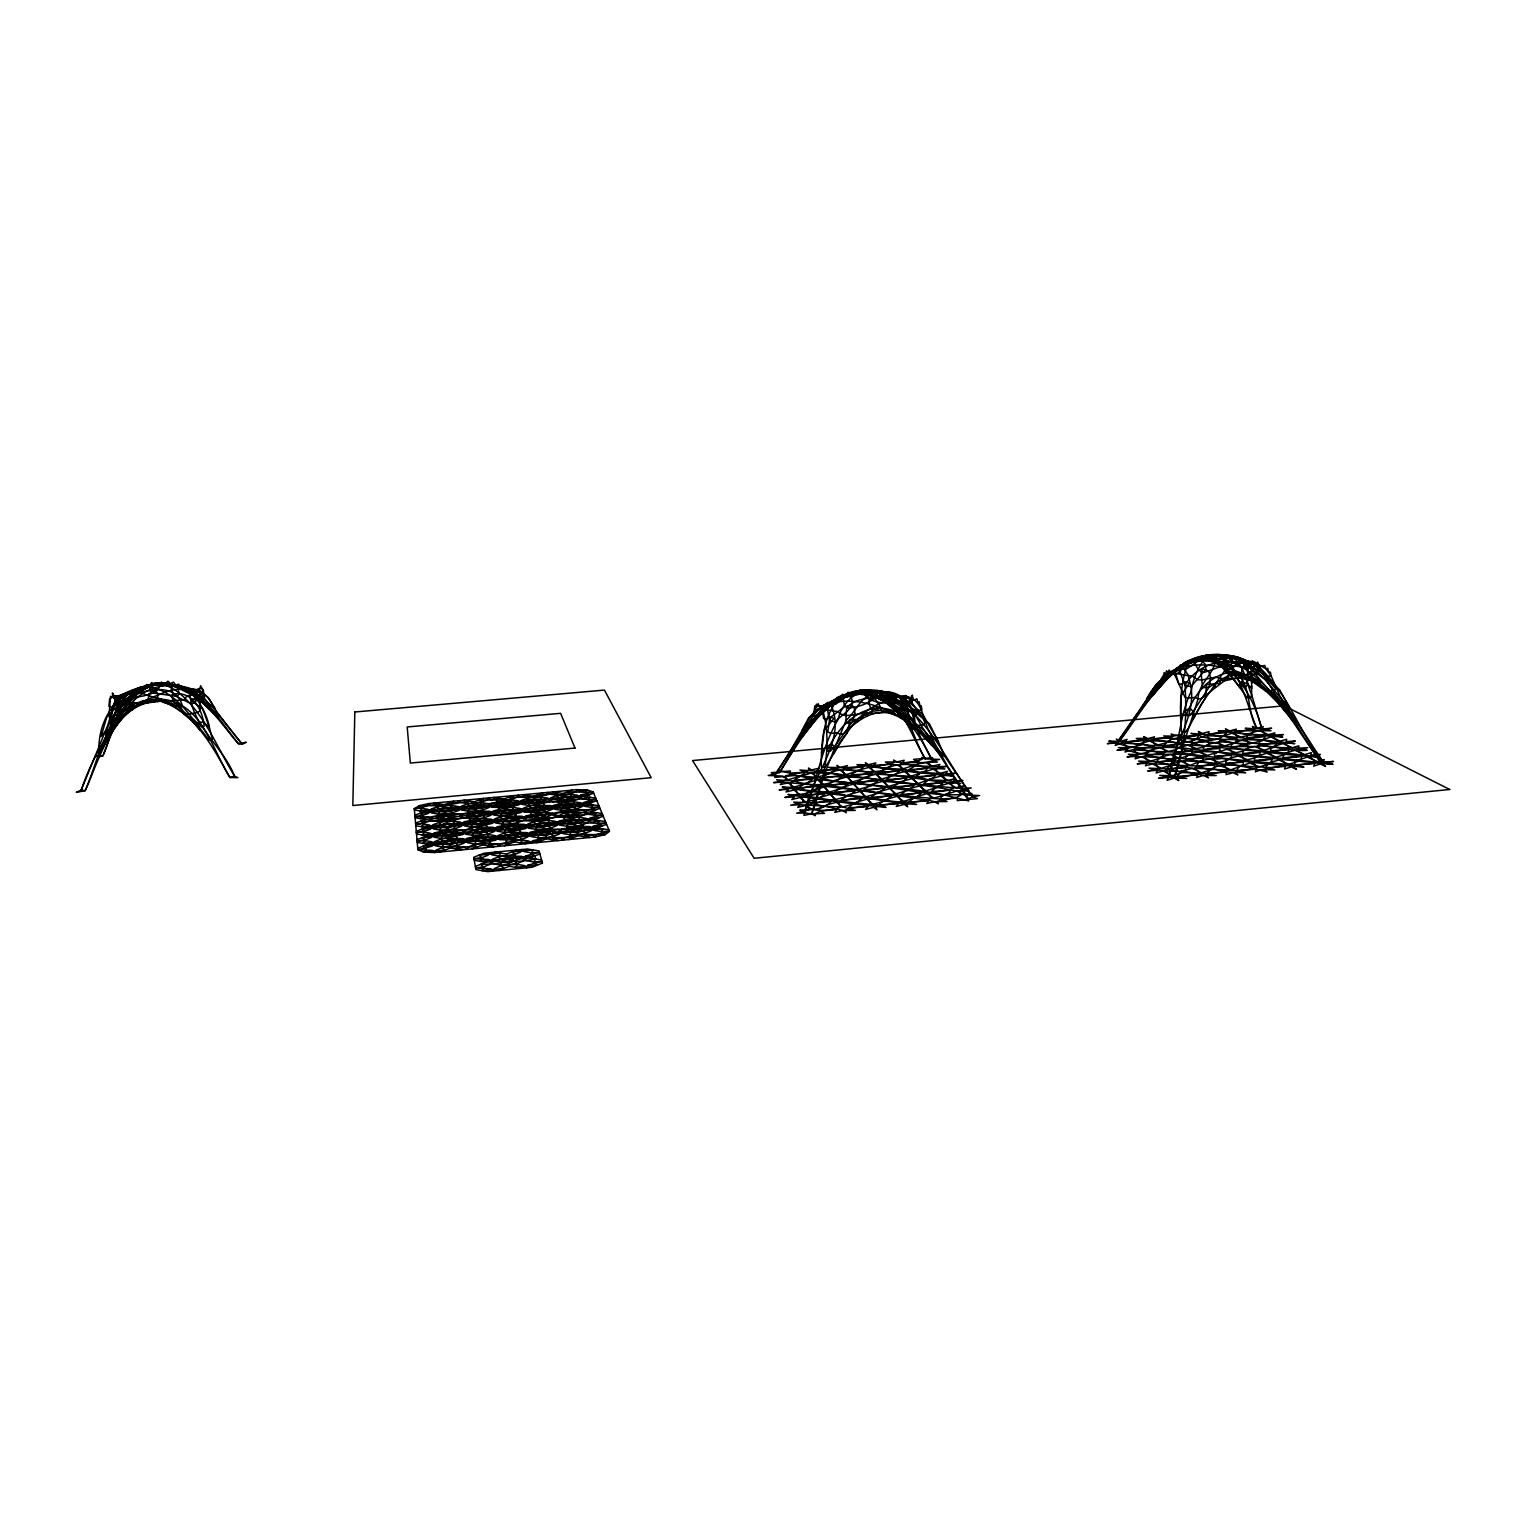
<?xml version="1.0" encoding="UTF-8"?>
<svg xmlns="http://www.w3.org/2000/svg" width="1526" height="1526" viewBox="0 0 1526 1526"><rect width="100%" height="100%" fill="white"/><g stroke="black" fill="none" stroke-linecap="round" stroke-linejoin="round"><path stroke-width="1.5" d="M535.664 858.985L534.825 855.952L530.953 853.759L533.165 849.963L511.515 852.061L515.273 854.236L512.889 859.634L517.772 864.422L515.159 867.321L537.362 865.147L533.432 862.896L535.664 858.985L523.017 861.122L508.158 861.541L493.718 863.983L480.595 864.345L484.505 867.684L481.758 870.602L504.038 868.408L500.013 865.07L502.76 860.626L498.239 856.944L500.662 853.11L478.897 855.228L482.75 858.451L480.022 861.274L534.825 855.952M1251.625 685.651L1251.644 694.654L1261.849 729.008L1270.967 730.763L1218.149 730.84C1239.57 733.605 1261.144 735.589 1282.737 737.115C1267.229 732.404 1250.538 737.096 1235.202 731.45L1236.232 729.142L1229.803 730.935L1225.378 728.951L1228.163 731.088L1208.954 734.388L1192.416 740.625C1173.628 746.748 1155.106 737.115 1136.241 738.508C1150.833 743.334 1166.989 738.45 1181.334 744.535C1227.82 746.939 1273.447 754.225 1319.933 757.22C1292.942 753.558 1266.027 750.964 1238.807 748.961C1226.332 743.811 1212.655 747.816 1199.627 744.974C1184.195 741.388 1169.488 735.093 1153.122 739.156L1154.514 736.81L1147.838 738.622L1143.718 736.6L1146.179 738.775L1143.718 740.034L1125.463 742.132L1115.163 745.413L1117.261 742.895C1136.527 751.994 1158.501 745.298 1179.35 748.16C1195.716 754.149 1213.38 749.342 1229.975 754.626C1264.253 756.915 1298.512 761.779 1333.018 764.297C1276.633 756.991 1220.132 753.253 1164.071 745.489C1145.263 746.805 1127.39 741.14 1108.753 741.083L1117.261 742.895L1107.342 743.677L1119.149 741.464C1145.892 707.32 1172.006 651.373 1223.261 654.788C1280.486 658.469 1292.408 726.452 1323.538 762.58L1333.419 761.455L1323.004 762.294L1324.263 759.567L1317.663 761.741L1307.458 757.106L1295.135 760.978L1294.62 764.946C1254.448 761.703 1214.543 757.869 1174.944 752.051L1150.738 751.326L1135.497 748.274L1137.023 744.593L1149.612 740.968L1158.062 744.86L1164.758 743.238L1169.297 741.56L1171.567 737.897L1163.632 735.952L1173.341 736.142L1181.849 734.235L1180.838 736.505L1171.033 734.044L1173.341 736.142L1170.843 737.459L1153.751 739.538L1151.291 740.816L1155.716 745.089L1152.95 746.538L1136.126 748.675L1125.005 752.032L1126.55 749.571C1144.099 757.22 1163.48 753.539 1182.421 754.321C1195.945 754.569 1208.287 760.902 1222.002 758.479C1249.241 762.39 1276.518 764.984 1303.986 767.101L1294.62 764.946L1314.992 763.42L1313.676 766.166L1320.314 763.973L1325.541 766.433C1290.901 728.322 1267.19 658.335 1206.227 657.63C1160.58 661.903 1142.077 711.574 1116.86 742.628L1135.363 716.114L1168.821 674.74L1169.603 672.146L1155.869 684.735L1141.562 707.969C1159.817 688.741 1176.489 660.09 1206.532 659.556C1237.739 666.69 1254.486 700.377 1261.849 729.008L1271.635 728.245L1260.323 730.401L1266.79 734.826L1264.558 736.085L1248.077 738.202L1224.577 745.947C1214.505 740.701 1203.137 741.846 1192.168 742.78L1192.416 740.625L1196.479 739.004L1198.978 735.322C1214.543 742.361 1231.921 737.058 1247.81 741.693C1262.879 746.691 1279.189 741.75 1294.811 743.639C1260.304 739.442 1225.626 736.085 1190.948 733.396L1198.978 735.322L1180.838 736.505C1194.705 739.004 1216.642 745.451 1226.542 732.709L1208.191 733.949L1209.088 731.679L1202.583 733.396L1198.253 731.488L1200.676 733.567C1190.776 739.805 1170.671 733.892 1164.071 745.489L1181.334 744.535L1181.029 746.729L1175.268 749.819L1168.515 751.383L1159.836 747.721L1149.498 750.525L1145.969 754.912C1160.466 758.517 1178.473 762.065 1191.844 753.424L1198.578 751.975L1207.676 755.351L1226.713 749.304L1236.003 752.661L1242.679 751.212L1248.173 748.083C1267.896 741.77 1287.391 752.07 1307.21 750.353C1291.587 745.241 1274.439 750.239 1259.026 744.097L1259.999 740.53L1270.796 737.02L1280.276 741.045L1286.723 739.271L1286.132 741.617L1295.364 741.007L1284.663 743.448L1290.424 747.854L1288.078 749.247L1272.055 751.421L1269.365 753.005L1273.924 757.297L1271.349 758.823L1255.631 761.054L1252.846 762.695L1257.748 767.216L1270.109 763.897L1272.379 759.414L1254.467 760.387L1254.467 758.06L1256.718 756.171L1266.637 753.272L1276.327 757.068L1286.418 754.149L1288.345 752.146L1288.936 749.724L1270.91 750.773L1270.834 748.522L1272.97 746.672L1282.698 743.62L1292.388 747.664L1298.893 745.852L1298.359 748.255L1307.725 747.645L1296.909 750.124L1303.128 754.721L1300.896 756.076L1283.824 758.308L1281.249 759.853L1287.009 764.507C1276.804 767.902 1265.626 767.845 1255.364 771.794L1256.127 769.199C1241.382 766.395 1217.538 759.166 1207.257 773.358L1183.489 772.595L1166.875 768.913L1149.002 768.15L1163.213 770.935L1185.378 771.527L1203.671 775.399L1216.26 775.57L1207.257 773.358L1226.942 772.022L1245.617 772.747C1229.784 767.177 1212.197 772.576 1196.537 765.976L1171.949 765.098L1156.422 761.779L1138.549 761.112L1152.473 763.916L1173.017 764.507L1192.264 768.379L1213.189 768.856L1226.103 771.507L1226.065 774.617L1233.008 772.671L1237.853 774.903L1235.068 772.48L1237.605 770.992L1255.269 768.703L1257.748 767.216C1233.618 764.774 1209.412 763.687 1185.759 758.88L1179.236 758.193L1170.347 754.531L1160.084 757.392L1156.422 761.779C1181.334 760.444 1207.619 759.395 1230.719 769.829L1250.08 762.943C1260.915 769.543 1273.504 767.292 1285.483 766.338L1284.587 768.97L1291.339 766.949L1296.413 769.257L1293.113 766.777L1295.402 765.384L1314.439 763.114L1316.461 761.855L1309.194 756.934L1320.391 754.454L1310.643 755.141L1311.406 752.623L1304.864 754.569L1294.906 750.315L1288.345 752.146L1283.957 753.901L1282.775 757.716L1301.659 756.495L1301.201 760.406L1288.783 764.335L1278.826 760.082L1272.112 761.817L1267.61 763.629L1265.893 767.673L1274.859 769.924L1264.291 769.657L1267.19 772.08L1256.127 769.199L1236.766 770.477L1239.131 766.357L1243.289 764.583L1243.328 762.237L1225.721 763.134L1225.855 760.806L1231.52 757.583L1238.254 756.095L1247.734 759.681L1254.467 758.06L1259.98 754.855L1259.961 752.585L1242.984 753.386L1242.679 751.212L1248.173 748.083L1248.192 745.852C1234.057 742.037 1216.375 738.851 1203.27 747.168L1196.613 748.598L1187.705 745.184L1176.966 748.389L1174.944 752.051L1191.73 751.269L1191.844 753.424L1186.045 756.591L1185.759 758.88L1202.774 758.079L1202.946 760.31L1190.223 765.308L1181.143 761.417L1170.633 764.24L1166.875 768.913L1185.931 767.692L1185.378 771.527L1172.197 775.742L1159.76 775.38L1174.257 778.05L1186.808 778.413L1172.197 775.742L1163.213 770.935L1156.155 772.957L1157.605 770.306L1147.705 771.011L1159.512 768.475L1154.495 763.706L1157.166 762.275L1173.551 760.043L1176.489 758.46L1173.055 754.283L1175.974 752.7L1190.528 750.525L1193.542 748.885L1190.394 744.936L1193.218 743.41L1210.786 739.786L1206.513 735.704L1224.386 736.371L1237.071 739.233L1235.125 742.895L1231.196 744.535L1231.463 746.653L1254.773 746.519L1264.234 750.105L1274.057 747.263L1276.823 743.048L1263.337 740.224L1245.54 739.614L1249.775 743.696L1262.383 740.759L1265.264 736.486L1247.123 737.649L1247.257 734.216L1259.198 730.496L1268.449 734.674L1274.859 732.861L1273.962 735.208L1283.347 734.54L1272.474 736.867L1278.311 741.216L1275.984 742.571L1260.152 744.726L1257.462 746.271L1261.525 750.353L1258.816 751.917L1244.281 754.13L1241.363 755.809L1244.987 759.948L1242.183 761.569L1226.847 763.82L1224.005 765.461L1228.659 770.02L1226.103 771.507L1207.963 773.796L1205.464 775.227L1208.401 777.745L1203.671 775.399L1196.632 777.459L1197.929 774.769L1177.347 776.314L1181.124 771.069L1192.264 768.379L1201.515 772.728L1212.121 769.466L1214.353 767.368L1214.505 765.003L1196.537 765.976L1198.807 762.046L1202.946 760.31L1209.736 758.823L1219.045 762.428L1225.855 760.806L1231.52 757.583L1231.234 755.37L1214.62 756.095L1214.41 753.901L1220.056 750.754L1219.827 748.598L1203.442 749.304L1203.27 747.168L1208.897 744.097L1208.02 741.293L1196.479 739.004L1179.083 738.279L1183.146 742.399L1162.202 747.492L1165.807 751.65L1162.888 753.195L1146.694 755.389L1135.115 758.823L1136.355 756.362L1142.039 756.972L1150.642 761.169L1161.839 757.583L1163.899 753.844L1151.806 750.773L1133.589 749.972L1138.301 754.493L1150.738 751.326L1153.809 747.091L1142.879 744.039L1123.193 743.276L1128.477 747.874L1130.175 747.702L1141.009 745.012L1144.328 740.415L1125.043 741.846L1127.085 739.366L1120.294 741.369L1116.326 739.156L1119.149 741.464C1139.426 712.165 1157.681 680.215 1188.83 661.025C1204.815 653.204 1222.955 653.166 1239.799 657.801L1205.96 655.112L1232.398 658.85L1238.864 657.611L1245.788 660.663L1254.925 662.284L1267.972 676.323L1271.12 675.942L1280.123 696.505L1323.538 762.58L1321.535 763.839C1305.073 741.865 1293.934 716.075 1276.098 695.303C1263.757 687.482 1257.386 674.225 1246.856 664.916C1225.073 655.665 1196.708 664.764 1185.073 685.174C1186.827 716.629 1185.416 747.931 1174.257 778.05L1167.104 780.32C1179.159 752.146 1177.862 719.299 1191.157 691.412C1193.351 677.925 1198.158 666.29 1206.99 656.237L1218.702 654.864C1241.153 672.222 1246.074 703.333 1256.947 728.551L1261.849 729.008L1263.28 726.605L1255.803 728.646L1245.254 728.303L1254.277 730.038L1251.339 734.616L1241 737.039L1231.94 733.224L1221.086 736.676L1219.865 740.167L1220.934 740.797L1234.42 743.276L1249.775 743.696L1232.703 747.378L1229.784 749.018L1232.913 752.967L1229.975 754.626L1215.86 756.839L1212.865 758.517L1216.279 762.695L1213.399 764.316L1197.49 766.586L1194.705 768.15L1199.741 772.9L1197.242 774.331L1175.497 777.936L1178.835 780.606L1174.257 778.05C1179.979 751.059 1190.28 725.346 1197.967 699.022C1198.387 684.621 1211.53 676.075 1215.02 663.009C1225.645 650.229 1240.619 658.679 1253.17 663.428L1275.717 688.722L1274.611 690.229L1272.455 689.657L1266.16 679.89L1264.425 676.209L1265.016 674.282L1271.463 682.599L1279.646 689.809L1289.527 707.816C1272.531 690.267 1258.301 666.233 1234.877 656.39L1262.67 677.716L1266.16 679.89L1268.144 679.127L1268.144 677.658C1250.881 665.069 1229.975 650.953 1207.18 655.226C1180.838 657.859 1163.899 680.596 1147.075 698.202C1157.299 678.078 1178.263 666.519 1198.807 659.594L1201.515 660.376L1205.101 664.172L1205.979 669.151L1191.005 686.7C1196.06 719.127 1171.11 745.489 1169.107 777.478L1158.501 778.317L1170.976 775.857L1164.987 770.764L1167.543 769.352L1184.996 767.082L1187.781 765.537L1183.909 761.169L1186.827 759.547L1201.553 757.335L1204.567 755.656L1201.649 751.689L1204.643 750.048L1221.525 746.252L1218.187 742.304L1220.934 740.797L1238.673 737.268L1233.599 733.071L1235.869 731.831L1255.803 728.646L1252.407 726.433L1256.947 728.551C1246.361 711.44 1251.988 688.493 1237.834 673.996C1229.46 664.287 1217.557 659.06 1204.949 657.592L1185.111 664.249L1166.761 675.236L1169.603 672.146C1198.845 657.42 1234.152 667.491 1261.411 682.332L1258.282 682.732L1237.548 674.969L1227.667 675.865L1209.012 687.215L1193.16 711.631L1189.422 715.751L1186.217 715.446C1193.656 694.521 1211.377 671.688 1235.755 672.05C1259.389 682.084 1279.971 700.835 1295.936 721.283L1294.429 722.046L1290.5 718.059L1279.055 703.944L1267.305 692.327L1251.32 680.691L1240.409 678.173L1223.451 678.727L1215.345 677.22L1201.687 680.024L1197.509 679.68L1191.92 675.827C1180.418 676.075 1163.594 666.118 1159.703 683.076L1160.943 683.076C1183.775 663.009 1220.552 643.571 1249.145 666.175L1251.74 670.734L1251.606 688.646L1247.6 683.782L1247.505 670.906L1249.145 666.175L1253.38 663.142L1252.732 661.235L1245.121 662.608C1228.373 664.115 1211.587 658.335 1194.362 661.387C1176.584 666.557 1163.689 681.779 1152.416 695.608C1165.73 681.168 1178.644 661.979 1200.161 660.93C1223.165 657.744 1235.354 682.256 1247.066 697.63L1250.729 697.859L1251.644 694.654C1245.731 681.683 1243.785 660.052 1228.468 655.76L1227.553 656.962L1229.059 658.603L1242.069 668.14L1247.925 667.873L1246.284 665.26L1243.652 666.156L1242.069 668.14L1241.382 674.282L1243.27 686.28L1246.361 686.528L1247.6 683.782L1241.725 681.893L1239.703 683.152L1239.856 687.673L1228.106 672.737L1226.866 664.859L1222.898 662.341L1224.939 657.801L1230.853 657.229L1232.398 658.85L1230.795 667.263L1224.539 666.061L1223.776 663.524L1220.476 663.944L1220.018 665.756L1231.749 673.805L1248.001 675.102L1255.459 665.622L1258.645 664.592L1265.912 668.789L1271.12 675.942L1270.433 672.184L1268.583 671.898L1267.686 668.274L1265.912 668.789L1264.768 665.431L1259.866 666.671L1252.732 661.235L1251.454 662.036L1253.17 663.428L1254.925 662.284L1255.249 663.543L1253.38 663.142L1259.579 665.527L1260.476 668.064L1257.329 669.933L1258.053 674.225L1246.589 674.397L1242.717 676.991L1224.329 680.844L1201.515 698.507L1197.967 699.022L1195.22 697.363L1188.086 698.145L1184.805 697.02L1174.028 673.214L1173.513 671.383L1176.603 668.769C1189.956 659.518 1214.238 647.615 1227.953 661.025L1226.122 664.63L1204.415 672.356L1198.73 670.334L1193.885 661.903L1183.794 663.2L1188.83 660.415L1180.952 665.47L1173.837 672.375L1179.617 667.453L1181.544 667.434L1180.399 669.285L1179.026 668.56L1180.361 665.069L1183.89 665.202L1185.626 661.864L1189.021 662.761L1191.253 659.747L1196.212 661.731L1199.76 658.049L1208.153 658.374L1211.377 654.578L1203.175 656.314L1198.635 659.232L1199.76 658.049L1201.82 659.423L1204.949 657.592L1206.532 659.556L1205.368 660.911L1207.753 658.278L1209.832 660.911L1212.941 659.442L1214.562 662.475L1217.805 661.731L1220.018 665.756C1212.788 655.703 1195.716 653.891 1187.781 663.982C1179.827 685.04 1179.579 708.999 1181.467 731.889L1185.282 732.366L1188.754 727.597L1201.019 704.535L1224.367 671.135L1235.717 665.965L1237.491 662.112L1239.57 661.082L1246.132 660.72L1250.71 665.508L1251.072 668.178L1253.971 667.701L1254.391 664.535L1255.459 665.622L1255.993 662.742L1257.023 664.554L1257.71 662.093L1258.645 664.592L1245.121 662.608L1244.205 663.982L1243.652 666.156L1251.644 674.606L1251.625 683.457M826.749 708.827C838.728 697.458 856.887 686.318 874.074 691.278C886.358 696.428 896.239 705.47 905.49 714.855C912.357 729.199 916.992 744.955 925.385 758.918L939.577 759.414L918.404 763.916L901.961 769.18L884.908 768.322L868.428 764.717L856.963 764.679C888.59 769.257 920.807 773.205 952.739 776.143C936.983 771.107 919.568 774.579 903.793 769.009L897.25 764.927L891.565 764.259L873.635 765.346L875.886 762.905L868.428 764.717L865.356 762.657L866.386 764.908C852.576 770.439 833.978 766.891 822.247 777.802L794.13 775.59L774.827 777.402L775.857 775.246L771.259 772.709L790.373 770.916L790.106 773.911C818.432 781.198 847.922 782.037 876.992 786.004C908.332 789.533 939.978 798.06 971.776 793.463L972.52 796.763L977.441 798.632L957.222 800.578L957.584 798.212C917.431 787.798 874.722 785.947 833.196 780.892C795.294 774.178 877.603 776.524 882.581 781.331C905.204 782.933 927.503 785.68 949.821 789.61L956.63 791.04L968.991 790.926L962.029 788.427C913.559 784.726 865.566 777.917 817.555 771.202L799.929 770.039L805.785 772.309C809.181 773.911 854.274 770.706 836.82 780.549C823.468 786.462 808.055 785.489 794.455 781.007L776.658 779.786L782.476 782.151C831.193 786.1 879.396 793.119 927.713 800.177L934.561 801.665L947.093 801.551L940.13 798.975C900.893 796.019 861.904 790.888 823.22 784.517L817.478 779.843L804.336 783.62L799.166 787.778L782.189 787.034C820.301 793.806 859.596 796.095 898.032 803.115L916.611 804.507L909.21 802.027C887.636 802.943 867.588 795.141 846.072 795.752C839.548 790.563 762.294 790.048 818.89 786.405C810.916 794.264 798.518 795.37 787.893 794.493C820.225 799.643 853.282 804.126 886.015 807.445L878.766 804.965C852.137 802.905 825.68 799.986 799.796 794.569L793.94 790.029L785.966 791.975L788.694 789.343L779.137 789.953L791.822 787.302L790.678 782.609L794.455 781.007L815.361 777.344L813.892 772.766L817.555 771.202L834.588 769.009L847.483 765.575L845.099 768.017L839.949 767.387L836.973 765.327L837.908 767.578L828.504 767.349L840.197 770.134L846.11 774.559L859.081 770.744L863.602 766.815C813.472 767.387 880.12 776.257 886.606 768.513C898.738 762.046 913.807 764.45 926.644 767.864L944.937 769.047L938.376 766.758L915.104 765.728L896.926 761.894L885.328 762.027L891.565 764.259L889.887 766.586L884.908 768.322L879.739 772.423L874.97 771.851L868.809 767.444L857.25 770.516L850.84 775.151C881.818 771.45 912.166 778.146 942.572 782.17L960.751 783.429L947.856 780.473L930.097 780.034L910.946 776.2L891.432 775.399L879.739 772.423L899.31 771.031L895.018 775.055L881.742 779.061L875.638 774.254L863.716 777.497L857.078 782.399L877.965 780.759L871.422 785.776L859.138 789.209L853.225 784.116L839.414 788.236L834.34 792.566L855.247 790.945L849.791 795.389L844.031 797.335L836 799.414L829.972 794.493L816.448 798.594L811.794 802.829L793.73 802.142L799.891 804.717L825.261 806.129L842.81 810.516L855.304 810.42L842.772 806.968L823.163 806.338L811.794 802.829L831.079 801.627C823.315 810.134 810.401 809.848 799.758 810.02L804.851 812.919L811.718 813.873L824.479 813.396L819.271 810.478L812.404 809.543L805.766 805.499L797.736 807.368L799.891 804.717L790.659 805.232L803.267 802.295L801.989 797.354L805.537 795.809L827.931 792.07L825.204 786.863L828.332 785.509L848.38 783.239L851.279 781.941L848.151 776.848L870.507 773.3L873.482 771.984L870.85 767.254L890.955 763.649L894.408 762.123L893.626 760.024L896.926 761.894L904.193 760.253L902.591 762.561L925.481 762.58L932.577 766.071L939.863 764.412L938.376 766.758L947.169 766.262L935.667 768.932L937.994 773.453L934.828 774.922L913.292 778.508L916.821 783.62L913.864 784.974L890.898 788.58L894.503 793.94L891.451 795.351L868.256 799.128L871.003 804.431L867.531 806.052L849.372 808.475L845.538 810.249L846.167 812.748L842.81 810.516L834.76 812.404L836.801 809.696L819.271 810.478L820.187 808.055L828.217 804.431L836.343 802.314L842.772 806.968L854.999 803.687L861.713 798.632L841.246 800.101L847.521 795.103L859.901 791.536L866.043 796.667L878.347 793.215L884.966 788.122L863.792 789.8L870.43 784.707L882.581 781.331L888.781 786.386L902.324 782.266L906.883 778.05L886.339 779.633L891.432 775.399L896.868 773.587L904.46 771.641L910.946 776.2L933.111 769.161L940.073 773.262L947.512 771.374L945.51 773.911L954.952 773.3L942.915 775.895L945.758 780.663L942.572 782.17L920.769 785.833L924.107 790.983L920.941 792.471L898.413 796.248L901.427 801.512L898.032 803.115L879.281 805.518L875.81 807.14L876.992 809.772L873.616 807.349L865.547 809.429L868.027 806.605L848.78 807.769L853.225 803.458L858.585 801.512L866.692 799.281L873.177 804.221L885.404 800.807L891.833 795.752L871.003 797.316L877.412 792.204L889.639 788.694L896.048 793.787L908.161 790.334L914.246 785.356L893.454 786.958L899.882 781.961L911.785 778.661L918.347 783.467L933.302 777.974L935.381 775.437L915.829 776.791L920.807 772.614L925.748 770.859L927.293 768.475L908.924 769.619L918.404 763.916L918.9 761.817L913.597 759.376L932.405 757.621L932.882 760.501L937.345 762.123L928.991 762.256L930.04 766.319L926.644 767.864L906.291 771.469L909.439 776.352L906.501 777.688L883.802 781.217L887.541 786.5L884.66 787.798L861.141 791.422L864.479 796.82L841.665 800.597L838.289 802.142L840.063 807.235L836.21 808.99L820.053 811.47L815.533 813.511L815.246 815.742L811.718 813.873L803.859 815.38C816.524 783.83 820.549 748.999 838.06 719.528C840.845 706.366 851.737 693.968 864.613 690.763C905.242 683.572 915.905 733.357 931.966 759.681C917.05 729.523 891.546 689.828 853.206 693.872C815.685 704.554 798.251 742.018 779.519 772.595L768.227 775.494L782.228 776.047L788.351 779.672L811.336 772.995L817.23 777.173L830.163 773.472L835.027 769.505L817.02 770.592L818.985 768.246L811.489 769.905L808.494 767.998L808.933 770.153L805.27 771.698L785.795 775.723L785.776 779.9L781.98 781.503L773.606 782.628L782.476 782.151L780.32 784.593L788.084 782.857L793.921 787.092L806.014 783.849L812.442 779.214L793.94 780.377L805.785 772.309L789.419 773.053L779.92 770.668L779.519 772.595C797.621 744.097 815.208 711.784 845.805 695.246C862.705 690.095 880.235 698.145 896.926 696.753C929.906 692.003 917.984 729.237 938.49 741.903L944.174 755.504L972.52 796.763L979.635 795.542L964.337 794.912L956.63 791.04L933.988 798.193L926.816 793.634L913.807 797.621L909.21 802.027L928.399 800.864L926.778 803.515L934.561 801.665L938.28 803.859L937.269 801.398L956.573 797.24L960.617 795.275L959.282 790.773L971.185 787.931L962.029 788.427L963.478 785.909L955.944 787.683L948.657 783.372L937.059 786.672L931.413 791.479L950.526 790.277L949.019 792.833L941.695 796.362L940.13 798.975L957.584 798.212L968.743 800.902C940.893 758.842 911.442 694.292 852.5 693.853C838.575 696.943 825.127 703.486 813.93 712.127C799.719 732.06 789.877 754.512 775.189 774.388L813.015 716.323L820.111 707.282L828.904 703.047L801.875 730.706L808.799 717.563L825.07 704.84L848.303 694.616L835.771 704.173L825.375 704.516L817.688 709.495L814.483 709.113L813.015 716.323L820.721 714.168C835.275 701.254 854.827 687.31 875.218 694.673C903.201 702.647 911.232 736.886 925.385 758.918L921.799 757.373L921.895 759.242L918.003 760.978L903.201 763.172L899.768 764.698L901.961 769.18L898.852 770.573L880.101 772.785L877.145 774.102L880.521 779.176L857.345 782.704L854.446 784.002L857.898 789.323L834.665 792.948L831.517 794.34L834.054 799.605L812.347 803.515L808.475 805.251L808.627 809.905L796.667 813.186L804.851 812.919C809.963 776.562 849.2 739.671 829.934 702.837L827.664 702.551L821.885 707.225C832.986 742.533 824.307 779.557 811.718 813.873C820.282 781.693 833.463 751.002 846.072 720.386C856.601 711.04 861.026 694.788 876.725 693.033C899.634 686.471 917.755 706.443 914.761 729.371L911.175 728.989C890.364 699.576 860.588 679.394 828.732 706.023L842.314 696.028C859.214 685.899 873.769 693.338 891.432 693.166C899.844 707.015 920.044 705.87 924.966 723.114L923.306 724.869L918.538 725.422L917.66 727.273L915.466 727.139C889.505 707.873 854.732 693.529 823.124 705.641L817.555 706.023L814.483 709.113L814.789 705.928L815.952 707.034L816.41 704.154L817.555 706.023L818.184 703.581L819.271 706.156L827.378 709.952L837.621 711.593C846.835 720.673 861.217 710.391 872.853 713.405C884.431 712.833 895.304 709.8 906.425 709.571L906.902 705.508L912.262 702.303L912.434 695.131L907.169 707.816L908.847 716.075L913.94 720.463L910.698 707.072L900.664 699.843L900.264 697.21L905.719 695.532L908.18 697.687L916.115 708.56L917.527 713.729L915.085 714.778L897.135 704.077L888.685 697.382L886.186 691.965C869.915 689.428 852.443 690.191 837.736 698.546C835.962 696.905 812.576 717.22 821.465 706.156L822.724 706.843L819.882 711.574L797.888 740.11L800.215 739.175C817.497 719.433 834.035 687.692 865.185 692.67L866.062 690.61L865.051 689.657L857.078 691.412L854.827 693.758L829.095 703.429L839.777 696.276L842.314 696.028L836.458 698.088C847.636 693.987 860.092 690.191 872.204 692.136L875.79 697.268L898.757 701.559L908.409 717.563L923.917 730.21L933.473 740.93L947.57 766.319L968.476 798.747L972.52 796.763C943.259 758.88 920.083 692.766 864.288 691.24L863.926 692.861C869.286 704.573 888.151 703.047 899.062 703.295L895.457 700.777L893.53 701.54L893.13 703.81L898.49 712.299L908.409 717.563L904.422 717.792L882.39 710.296L871.918 711.25L851.87 722.561L834.245 746.92L830.316 751.173L827.321 750.773C836.572 729.447 856.2 707.663 881.17 707.95C892.443 709.743 906.215 712.528 911.194 724.24C922.181 734.292 931.928 745.546 941.962 756.495L944.174 755.504C926.091 739.271 917.527 716.19 904.041 696.867L898.852 696.066L888.685 697.382L882.734 702.437C854.198 712.337 840.96 743.982 824.937 767.464L821.236 767.006C821.312 742.99 822.59 716.362 839.414 698.031C843.973 698.374 891.108 687.425 859.348 691.354L859.481 690.153L866.062 690.61L889.429 693.491L907.932 701.369L910.927 700.415L911.671 695.608L912.949 697.744L910.049 698.469L905.719 695.532L904.041 696.867L908.18 697.687L907.112 697.172L905.166 701.159L907.169 707.816L904.25 708.331L891.871 706.29L871.632 694.464L861.313 691.297L858.261 692.88L855.838 691.793L852.805 694.769L848.075 692.232L845.805 695.246L842.257 694.33L840.502 697.668L836.839 697.535L835.485 701.063L836.458 702.284L837.278 700.72L834.97 701.006L806.701 728.036L807.616 725.289L812.004 722.599L809.276 727.788L816.467 718.174L824.994 710.582M157.426 701.197C113.63 703.734 100.258 757.583 85.17 790.678L76.3 792.375L81.24 790.01L85.17 790.678C100.144 757.03 106.725 702.933 152.886 699.328C199.734 695.608 210.569 746.29 229.873 777.516L237.884 777.669L234.527 776.066C216.33 746.519 203.797 710.925 175.128 689.943C168.394 686.185 149.243 676.018 149.72 690.553L153.477 693.128L175.547 696.123L191.589 703.982L195.843 701.54L195.042 693.453L189.739 689.924C195.996 686.7 205.896 694.387 209.749 700.148C218.294 716.571 230.998 729.619 242.291 744.249L246.258 742.227L238.38 743.696C218.008 720.329 198.361 686.776 164.293 684.392C127.726 682.999 113.859 728.036 102.929 755.751L98.236 757.087L95.528 755.637L102.929 755.751C113.058 734.025 113.038 706.519 135.871 693.033C149.167 682.637 166.315 682.828 181.842 687.368C207.86 698.145 221.404 722.847 238.38 743.696L242.291 744.249C223.178 722.408 206.983 690.687 175.7 685.403C157.025 680.787 137.512 685.918 123.205 698.412L118.608 698.526L115.537 712.756L98.236 757.087C102.223 735.532 119.829 719.795 123.205 698.412L123.625 694.387L133.105 690.343L160.936 683.476L174.517 684.85L195.824 692.365L199.315 691.831L209.539 704.745L215.261 708.693L208.49 697.687C193.821 685.384 173.811 687.444 157.731 695.284C117.197 709.189 94.478 751.555 81.24 790.01L107.621 725.651L115.614 699.824L122.786 694.33C146.248 681.931 175.528 681.264 199.315 691.831L196.472 689.828L189.033 689.237C144.379 671.726 98.999 699.003 98.847 749.171L101.288 749.552C116.033 724.469 130.187 690.553 162.843 685.956C181.003 680.062 195.404 696.39 207.364 707.435C195.938 696.199 181.88 684.621 165.228 683.171C151.417 683.553 139.572 692.861 126.353 693.929C111.112 696.123 111.093 714.187 110.997 726.071L113.935 725.231C124.865 699.671 147.183 673.08 177.893 687.12L179.095 693.567L178.141 695.475L175.547 696.123L171.046 690.019L172.858 686.128L181.956 686.395L175.7 685.403L188.251 691.106C165.399 677.658 139.095 687.062 117.96 697.268L117.368 698.24L110.559 696.295L109.128 714.55L109.49 718.365L111.57 719.547L114.164 718.689L117.922 720.444L120.134 719.871C127.783 707.11 143.234 701.807 157.426 701.197L160.211 699.232L162.786 701.75C195.957 714.073 213.506 748.369 229.873 777.516L234.527 776.066C222.872 745.832 189.3 723.877 189.739 689.924L194.737 690.191L201.222 687.902L203.378 690.629L204.427 697.516L196.11 697.02L174.899 686.49L161.89 683.858C144.15 683.858 129.805 700.835 118.456 714.397L116.033 715.084L115.537 712.756L120.363 710.258L121.756 710.982L120.726 714.893L125.857 706.137L132.285 699.309C132.19 693.624 139.858 692.823 140.602 688.283L133.468 691.736L132.266 695.837L156.415 682.771L159.314 683.667L161.565 682.351L164.293 684.392L167.955 681.168L170.454 683.514L173.563 682.16L175.624 684.907L178.943 684.277L180.182 688.665L179.458 687.406L181.842 687.368L188.804 692.117L208.394 706.672L219.248 716.686L216.806 716.304L206.277 706.481L204.942 703.028L209.539 704.745L210.416 706.996L208.394 706.672L195.824 692.365L195.156 690.82L196.472 689.828L200.726 692.022L203.378 690.629L200.555 685.765L200.249 688.112L195.042 693.453L186.706 696.371L183.807 699.976L157.083 701.483L165.952 700.491L168.07 703.391L171.465 702.876C179.076 712.566 193.039 717.201 201.699 727.063L204.122 726.376C202.729 709.571 192.295 690.534 172.953 694.12L171.599 695.455L173.468 701.922L180.545 706.538L184.036 714.073L192.429 720.997L199.925 730.019L197.522 724.125L198.533 721.97L203.759 722.408L209.386 727.368L212.419 739.366L209.501 740.186C193.058 721.207 180.068 695.322 154.279 687.902C135.146 681.569 119.715 699.805 113.687 715.904L111.245 717.601L112.924 705.756L122.614 696.81L120.554 696.104L118.608 698.526L117.693 696.123L112.6 695.303L112.428 692.995L116.834 704.898L119.409 705.088L129.596 701.254L138.084 691.068L140.85 690.668L140.945 691.984L141.746 687.406L145.084 687.482L146.439 684.449L149.739 685.25L151.608 682.542L155.232 685.155L179.114 686.452L189.987 688.932L194.031 692.079L199.486 690.248L199.372 689.065L200.211 707.091L199.811 710.982L197.464 712.604L187.049 714.416L177.512 706.366L162.137 701.998M498.811 870.526L509.245 866.31L521.11 868.332M474.262 860.283L485.821 862.285L496.827 861.198L507.128 857.097L518.802 859.062L529.77 857.994L539.861 853.911M496.827 861.198L508.54 863.201L518.802 859.062M568.721 839.567L578.354 835.676L589.99 837.507M417.247 842.447L428.177 844.298L438.859 843.268L449.102 839.395L460.146 841.227L470.771 840.197L480.843 836.343L492.001 838.155L502.588 837.145L512.469 833.31L523.723 835.104L534.272 834.093L543.962 830.297L555.33 832.071L565.841 831.06L575.321 827.283L586.804 829.057L597.276 828.046L606.585 824.288M565.841 831.06L577.324 832.853L586.804 829.057M475.349 866.444L485.821 862.285M494.901 852.157L506.422 854.083L516.551 850.058M536.713 842.657L546.518 838.747L558.077 840.597M416.503 833.997L427.28 835.771L437.809 834.779L447.919 831.002L458.811 832.757L469.283 831.765L479.221 828.008L490.208 829.762L500.642 828.771L510.39 825.032L521.491 826.768L531.887 825.776L541.463 822.075L552.66 823.792L563.018 822.8L572.403 819.119L583.695 820.835L594.034 819.844L603.228 816.181M534.272 834.093L545.659 835.905L555.33 832.071M563.018 822.8L574.348 824.536L583.695 820.835M502.588 837.145L513.861 838.957L523.723 835.104M531.887 825.776L543.122 827.531L552.66 823.792M415.797 825.776L426.422 827.493L436.798 826.52L446.775 822.838L457.495 824.536L467.833 823.563L477.638 819.901L488.473 821.598L498.773 820.626L508.387 816.982L519.317 818.661L529.579 817.688L539.021 814.083L571.449 816.448L580.681 812.843L590.867 811.87L602.121 813.53M504.572 845.766L514.586 841.837L526.012 843.687M590.867 811.87L599.966 808.303M472.316 848.876L482.521 844.927L493.833 846.796M560.29 814.77L569.541 811.183L580.681 812.843M415.091 817.783L425.582 819.443L435.807 818.489L445.649 814.884L456.236 816.544L466.422 815.59L476.112 812.023L486.775 813.663L496.942 812.709L506.441 809.161L517.219 810.783L527.328 809.829L536.656 806.3L547.548 807.922L557.619 806.968L566.775 803.458L577.744 805.06L587.796 804.107L596.78 800.616M470.771 840.197L481.949 842.047L492.001 838.155M500.642 828.771L511.763 830.525L521.491 826.768M529.579 817.688L540.643 819.386L550.066 815.742M557.619 806.968L568.626 808.589L577.744 805.06M439.927 852.004L450.323 848.036L461.539 849.925M414.423 810.001L424.743 811.622L434.853 810.668L444.562 807.159L454.996 808.78L465.068 807.826L474.605 804.336L485.134 805.938L495.168 804.984L504.534 801.531L515.159 803.115L525.154 802.161L534.367 798.727L545.087 800.292L555.025 799.357L564.086 795.943L574.901 797.488L584.801 796.553L593.69 793.158M438.859 843.268L449.922 845.118L460.146 841.227M469.283 831.765L480.289 833.539L490.208 829.762M498.773 820.626L509.722 822.323L519.317 818.661M527.328 809.829L538.239 811.47L547.548 807.922M555.025 799.357L565.879 800.921L574.901 797.488M417.743 848.227L428.177 844.298M437.809 834.779L448.701 836.572L458.811 832.757M467.833 823.563L478.687 825.28L488.473 821.598M496.942 812.709L507.738 814.35L517.219 810.783M525.154 802.161L535.893 803.763L545.087 800.292M552.507 791.956L563.189 793.482L572.116 790.125M416.999 839.605L427.28 835.771M436.798 826.52L447.538 828.256L457.495 824.536M466.422 815.59L477.123 817.249L486.775 813.663M495.168 804.984L505.793 806.586L515.159 803.115M523.017 794.722L533.604 796.248L542.703 792.871M416.274 831.231L426.422 827.493M435.807 818.489L446.393 820.168L456.236 816.544M465.068 807.826L475.597 809.429L485.134 805.938M493.432 797.488L503.923 799.033L513.175 795.637M415.568 823.086L425.582 819.443M434.853 810.668L445.287 812.29L454.996 808.78M463.732 800.273L474.128 801.837L483.532 798.422M414.862 815.17L424.743 811.622M433.918 803.058L444.219 804.641L453.794 801.207M584.801 796.553L595.731 798.117M587.796 804.107L598.898 805.709M594.034 819.844L605.46 821.56M597.276 828.046L608.874 829.82M529.77 857.994L541.577 859.977M563.189 793.482L564.086 795.943M565.879 800.921L566.775 803.458M568.626 808.589L569.541 811.183M571.449 816.448L572.403 819.119M574.348 824.536L575.321 827.283M577.324 832.853L578.354 835.676M533.604 796.248L534.367 798.727M535.893 803.763L536.656 806.3M538.239 811.47L539.021 814.083M540.643 819.386L541.463 822.075M543.122 827.531L543.962 830.297M545.659 835.905L546.518 838.747M503.923 799.033L504.534 801.531M505.793 806.586L506.441 809.161M507.738 814.35L508.387 816.982M509.722 822.323L510.39 825.032M511.763 830.525L512.469 833.31M513.861 838.957L514.586 841.837M506.422 854.083L507.128 857.097M508.54 863.201L509.245 866.31M474.128 801.837L474.605 804.336M475.597 809.429L476.112 812.023M477.123 817.249L477.638 819.901M478.687 825.28L479.221 828.008M480.289 833.539L480.843 836.343M481.949 842.047L482.521 844.927M444.219 804.641L444.562 807.159M445.287 812.29L445.649 814.884M446.393 820.168L446.775 822.838M447.538 828.256L447.919 831.002M448.701 836.572L449.102 839.395M449.922 845.118L450.323 848.036M535.111 817.173L532.746 821.045L514.529 820.492L421.367 829.362L424.629 831.346L430.065 829.343L433.136 824.689L438.496 822.724L471.763 816.41L593.328 804.908L591.249 807.311L585.297 806.453L580.281 802.733L574.386 801.875L540.509 802.027L419.822 813.377L422.988 815.265L428.291 813.358L431.305 808.952L436.512 807.082L468.921 801.055L466.384 803.401L460.814 802.542L458.754 800.73L457.38 802.867L449.026 802.905L452.383 805.594L449.769 807.96L419.574 810.802L422.301 808.418L427.833 809.276L431.782 813.015L437.39 813.892L471.286 813.797L592.298 802.371L588.197 799.681L582.322 798.842L552.431 801.646L547.7 798.003L541.959 797.182L508.559 797.335L511.973 799.109L516.933 797.297L518.096 795.18L520.347 796.973L528.301 795.485L526.26 798.651L529.77 800.444L530.514 802.962L528.206 805.327L522.445 804.488L517.905 800.807L512.202 799.967L478.84 800.12L482.159 801.913L487.214 800.082L488.492 797.945L490.628 799.758L498.659 798.27L496.465 801.455L499.86 803.267L589.265 794.855L585.221 792.242L567.672 791.803L571.601 794.397L577.4 795.218L582.322 798.842L590.257 797.335L588.197 799.681L596.265 799.357L583.714 802.409L581.826 806.777L576.942 808.666L544.534 814.903L421.1 826.634L423.885 824.116L429.588 825.032L433.651 829L439.412 829.934L474.262 829.877L598.631 818.012L594.396 815.17L588.349 814.274L526.813 820.13L522.121 816.238L499.879 815.971L494.081 815.094L489.655 811.279L467.776 811.031L462.111 810.172L457.972 806.453L452.383 805.594L419.097 805.728L414.309 808.723L417.876 849.677L423.541 852.099L434.509 852.538L595.312 836.992L605.345 834.55L609.465 831.212L593.175 791.937L587.281 789.953L577 789.667L428.94 803.534L419.097 805.728L422.206 807.54L427.433 805.671L428.94 803.534L430.885 805.346L439.049 803.84L436.417 806.205L440.27 810.153L437.504 814.789L440.747 816.677L459.231 814.159L463.446 817.993L491.391 819.157L495.874 823.067L501.749 824.002L524.315 824.288L529.102 828.275L535.111 829.228L570.59 829.171L601.95 826.157L597.62 823.239L579.041 822.686L422.149 837.679L425.468 839.72L430.981 837.679L434.109 832.891L455.912 828.37L461.253 826.367L464.095 821.751L485.402 817.345L490.571 815.418L493.146 810.955L518.993 804.812L521.32 800.482L526.26 798.651L557.848 792.719L555.674 795.008L549.951 794.188L547.605 792.414L546.556 794.512L538.163 794.569L541.692 796.324L539.727 800.807L544.362 804.717L542.111 808.437L546.823 812.461L544.553 816.276L549.36 820.416L547.071 824.326L551.954 828.599L549.627 831.174L422.702 843.363L425.563 840.712L431.438 841.684L435.616 845.881L441.567 846.892L477.428 846.892L473.861 844.794L476.36 841.112L603.056 828.923L600.939 831.536L594.701 830.583L589.398 826.539L566.432 826.234L560.347 825.28L555.35 821.331L549.36 820.416L532.746 821.045L537.495 825.242L535.397 830.182L539.937 833.558L537.553 837.64L531.43 836.668L526.584 832.567L503.694 832.242L497.724 831.288L493.165 827.264L470.637 826.958L464.82 826.024L460.547 822.094L454.805 821.179L420.585 821.255L423.789 823.182L429.168 821.236L432.201 816.715L453.432 812.385L458.639 810.497L461.424 806.129L466.536 804.259L482.159 801.913L479.87 805.137L449.769 807.96L450.151 810.535L453.565 813.282L450.742 817.078L454.805 821.179L451.925 825.07L456.064 829.305L453.356 831.88L421.882 834.875L424.724 832.299L430.485 833.234L434.624 837.316L440.461 838.289L463.275 838.632L467.681 842.81L473.689 843.802L509.589 843.783L505.907 841.703L508.292 836.591L503.904 833.196L506.27 828.236L501.978 824.937L504.305 820.091L500.089 816.887L502.397 812.175L498.239 809.066L500.471 805.785L499.86 803.267L487.996 803.63L479.87 805.137L479.736 806.453L483.761 809.524L488.873 807.635L491.429 803.305L511.973 799.109L509.779 803.611L513.976 806.682L511.763 811.298L516.017 814.445L513.804 819.195L518.134 822.438L515.883 827.302L520.538 831.594L518.039 835.657L522.769 840.082L520.29 842.753L541.635 840.692L537.553 837.64L573.547 837.621L569.637 835.561L571.487 830.525L566.756 827.168L568.588 822.266L563.628 818.089L565.784 814.255L560.9 810.192L563.056 806.453L558.249 802.504L560.385 798.861L555.674 795.008L571.601 794.397L569.56 797.984L574.386 801.875L572.345 805.575L577.267 809.562L595.426 810.077L591.249 807.311L599.432 807.006L586.728 810.115L584.82 814.598L579.88 816.544L558.898 820.988L556.761 825.623L551.649 827.645L530.19 832.204L527.786 837.011L522.521 839.09L500.547 843.802L499.212 846.281L496.866 844.164L488.167 845.862L490.8 843.153L486.985 840.101L486.412 837.259L489.007 834.627L494.977 835.58L499.631 839.72L522.769 840.082L528.893 841.074L531.372 843.172L532.574 840.712L554.32 836.019L559.508 833.959L561.644 829.19L582.894 824.65L587.911 822.648L589.818 818.031L602.675 814.846L594.396 815.17L596.494 812.69L588.349 814.274L583.237 810.44L556.246 813.015L554.11 817.535L533.013 821.961L527.882 823.945L525.497 828.618L503.904 833.196L498.62 835.237L495.969 840.082L473.861 844.794L468.387 846.911L466.918 849.391L464.686 847.254L455.912 848.971L458.677 846.262L454.424 841.78L457.342 837.66L453.775 834.665L453.356 831.88L461.882 830.239L466.231 834.302L472.144 835.256L489.007 834.627L484.581 830.297L487.271 826.329L482.922 822.132L485.592 818.26L481.3 814.178L483.761 809.524L462.74 813.835L459.917 818.317L432.697 820.893L428.692 817.039L414.977 816.467L422.988 815.265L420.318 818.604L432.201 816.715L440.747 816.677L441.319 817.955L438.382 821.808L442.368 825.986L439.412 829.934L443.475 834.226L440.594 839.262L444.6 842.714L441.682 847.884L445.134 850.02L423.541 852.099L426.441 849.353L422.988 846.243L476.36 841.112L475.826 838.27L472.144 835.256L474.929 831.231L470.637 826.958L473.403 823.029L469.188 818.89L471.916 815.075L467.776 811.031L470.466 807.311L466.384 803.401L482.35 802.771L487.996 803.63L492.326 807.311L514.205 807.559L519.985 808.418L524.601 812.194L546.823 812.461L552.736 813.339L557.639 817.192L580.223 817.459L586.27 818.375L591.478 822.304L599.737 820.702L597.62 823.239L606.013 822.915L592.985 826.176L591.077 830.926L586.003 832.967L564.467 837.64L563.399 840.082L560.824 837.984L552.278 839.662L554.644 837.011L550.505 833.978L549.627 831.174L558.039 829.534L563.132 833.616L569.312 834.588L605.345 834.55L600.939 831.536L609.465 831.212L596.265 834.569L595.312 836.992L592.622 834.913L584.153 836.591L586.365 833.94L581.158 829.591L583.256 825.585L578.144 821.37L579.88 816.544L575.207 813.358L577.267 809.562L560.9 810.192L555.006 809.314L550.18 805.575L528.206 805.327L532.784 809.314L530.705 813.987L535.111 817.173L540.204 817.936L544.553 816.276L539.46 815.494L535.111 817.173M109.586 699.042L108.918 706.309L111.913 707.072L115.652 704.936C132.419 692.556 175.089 677.048 182.548 706.385L177.512 706.366L175.604 703.391L172.896 704.363L173.22 706.576C164.427 696.924 150.96 698.259 140.564 692.423L125.914 693.09L117.693 696.123L122.175 695.265L117.235 706.557L110.349 729.275L107.678 734.96L105.656 734.655C110.94 710.448 136.939 682.427 160.23 683.801C159.257 695.227 140.354 696.6 129.462 697.84L131.904 691.545L140.239 687.31L136.958 689.886L132.571 690.172L138.408 689.046L134.345 695.589L116.968 709.8L113.286 708.159L115.652 704.936L117.235 706.557L106.801 716.972L101.078 736.581L106 730.572L110.349 729.275L111.188 731.335L108.995 737.764C116.586 722.962 129.061 711.917 135.394 697.401L132.228 695.303L129.462 697.84L124.445 710.811L128.566 710.258L130.32 706.92L132.8 707.53L132.438 709.876L132.724 706.023L136.272 705.985L137.721 702.78L143.005 703.505L157.483 701.54L152.886 699.328L147.793 702.303L143.215 700.606L141.212 703.505L134.116 702.742L124.064 704.115L122.194 700.968L115.614 699.824L112.695 693.529L113.496 698.107L116.358 699.022L123.625 694.387L117.96 697.268L118.418 696.371L113.305 696.447L109.586 699.042M846.091 715.789L845.9 723.248L851.87 722.561L854.999 713.558L854.159 707.32L851.947 705.279L844.984 706.385L831.632 716.495L829.495 720.196L827.798 732.003L830.85 733.338L837.736 732.823L840.197 734.368L843.458 733.739C856.22 721.855 871.46 708.789 890.364 713.443C907.207 718.918 920.388 731.698 931.432 745.031L927.369 738.317L901.713 714.34L899.424 715.408L900.512 718.021L901.561 718.078L899.863 714.607L896.086 715.236L893.969 712.013L890.364 713.443L887.75 710.62L882.963 712.489L879.453 707.74L877.088 710.124L873.769 708.255L871.918 711.25L872.777 713.863L869.553 712.28L867.283 715.541L863.773 714.759L862.018 718.345L858.375 718.384L857.021 722.141L856.372 719.318L850.154 720.024L846.987 733.033L839.605 742.609L833.33 754.149L834.245 746.92L832.471 744.65L826.558 746.023L821.56 752.757L824.135 730.515L833.997 718.326L829.038 716.438L826.749 718.86L823.601 718.593L821.923 707.396L821.694 708.617L824.689 708.465L827.55 706.71L828.847 703.734L830.697 703.448L827.664 702.551L826.615 705.012L829.495 720.196L834.951 722.084C840.712 714.912 858.165 707.511 850.268 696.447L844.889 695.722L843.001 697.516L844.221 704.726L846.701 708.026C856.754 707.816 868.523 703.887 875.79 697.268C865.795 698.507 853.225 699.537 846.701 708.026L846.091 715.789M1180.8 713.672L1180.743 717.869L1185.015 710.868L1188.239 708.999L1191.081 709.266L1193.16 711.631L1192.931 719.032L1205.292 698.031L1206.608 684.43L1213.227 683.972L1214.715 687.31L1216.012 683.61L1219.408 683.591L1221.067 680.062L1224.329 680.844L1226.446 677.601L1229.422 679.165L1227.667 675.865L1229.269 672.794L1235.755 672.05L1230.872 664.897L1224.119 661.807L1222.097 665.698L1225.931 672.928L1229.269 672.794L1232.55 674.797L1234.629 672.317L1240.409 678.173L1243.633 676.037L1245.96 678.879L1249.489 677.468L1251.32 680.691L1255.001 680.062L1256.413 683.514L1253.59 680.31L1255.517 679.127C1265.512 688.989 1275.469 699.442 1284.606 710.506L1272.455 689.657L1270.567 692.365L1268.888 692.327L1252.14 676.705L1247.371 670.925L1245.445 665.603L1249.718 665.756L1250.595 667.625L1249.165 668.312C1237.681 664.859 1220.132 667.968 1214.2 655.264L1219.503 654.788L1193.885 661.903L1198.215 658.717L1197.433 661.521L1187.743 668.216L1176.374 670.048L1166.589 675.789L1163.461 675.846L1164.071 672.661L1165.73 673.691L1166.513 670.753L1168.134 672.527L1169.145 670.028L1170.633 672.489L1173.933 672.184L1180.628 667.644L1184.348 669.59L1188.163 675.007L1191.005 686.7L1185.073 685.174L1180.094 672.012L1182.173 668.254L1178.778 667.854L1178.377 670.429L1180.094 672.012L1174.734 674.683L1175.554 673.443L1178.969 684.277L1181.963 684.106L1183.947 681.531L1189.441 682.98L1181.086 695.875L1180.8 713.672M354.833 711.993L352.83 805.537L651.182 777.688L604.449 690.095L354.833 711.993M862.591 692.899L862.533 693.91L863.296 692.976L861.313 691.297L859.119 692.537L855.838 691.793L854.217 693.51L881.875 691.583L894.942 694.597L910.393 703.124L923.077 714.912L938.49 741.903L929.372 723.725L913.788 711.078L916.115 708.56L918.728 710.525L921.933 709.685L921.246 705.851L919.93 705.489L919.129 701.788L917.889 702.265L916.935 698.851L912.529 700.568L907.112 696.714L905.013 698.45L901.465 698.107L886.186 691.965L888.189 691.85L891.432 693.166L881.742 691.412L899.825 701.655L905.166 701.159L902.915 698.851L900.664 699.843L900.798 707.301L905.376 718.517L908.275 718.765L908.847 716.075L903.03 714.34L901.389 715.332L902.495 719.28L895.915 710.982L888.38 704.859L886.511 699.824L879.815 695.303L880.368 692.632L882.467 691.888L887.75 693.491L889.086 700.606L883.211 699.022L881.837 696.791L878.69 697L878.595 698.507L876.573 693.987L873.139 694.75L871.193 691.736L867.932 693.262L865.547 690.668L862.591 692.899M927.522 735.875L927.369 738.317L931.68 741.77L933.473 740.93L931.985 736.276L927.522 735.875M1156.422 689.638L1151.157 695.207L1156.422 689.638M1174.6 760.73L1173.017 764.507L1161.286 768.303L1152.473 763.916L1145.492 765.785L1146.694 763.286L1137.213 763.897L1148.639 761.36L1144.042 756.782L1161.839 757.583L1174.6 760.73M149.147 693.815L148.098 699.652L152.638 701.865L157.674 698.908L157.712 693.3L156.243 691.793L153.783 690.763L149.147 693.815M1209.813 683.266L1209.012 687.215L1202.545 687.692L1201.019 672.069L1202.622 668.884L1208.63 671.116L1210.48 677.353L1209.813 683.266M163.568 683.934L153.859 685.46L156.415 682.771L158.895 683.782L161.565 682.351L163.568 683.934M869.438 699.194L868.561 701.903L870.85 708.922L881.17 707.95L875.104 698.679L871.613 697.649L869.438 699.194M580.796 794.893L578.907 799.166L553.633 805.251L551.515 809.638L546.537 811.546L525.631 815.914L523.265 820.473L518.134 822.438L496.732 826.92L494.119 831.632L488.797 833.654L466.918 838.289L464.018 843.153L458.525 845.251L441.682 847.884L436.112 850.02L434.509 852.538L432.392 850.383L417.876 849.677L431.934 846.243L435.082 841.341L440.594 839.262L462.607 834.646L465.487 829.896L470.809 827.893L492.326 823.411L494.92 818.833L500.089 816.887L521.091 812.519L523.456 808.093L528.454 806.205L548.998 801.97L551.115 797.697L555.979 795.866L571.277 793.558L576.065 791.746L577 789.667L579.441 791.422L587.281 789.953L585.221 792.242L593.175 791.937L580.796 794.893M194.737 690.191L185.943 690.267L172.858 686.128C190.407 683.972 206.144 709.189 209.386 727.368L202.748 709.037L191.513 700.758L193.211 698.774L197.865 700.091L200.497 698.813L199.486 690.248L194.737 690.191M527.939 865.128L526.68 867.798L524.124 865.509L517.772 864.422L500.013 865.07L493.718 863.983L488.949 859.5L473.995 858.776L482.559 857.402L488.091 855.228L489.484 852.672L491.83 854.865L498.029 855.914L521.778 856.315L526.794 860.759L533.146 861.828L542.016 861.503L527.939 865.128M525.554 855.952L523.017 861.122L517.524 863.354L500.242 866.139L494.634 868.389L493.222 871.079L490.8 868.771L475.616 868.008L484.314 866.596L489.922 864.365L492.726 859.138L498.239 856.944L515.273 854.236L520.709 852.061L521.968 849.524L524.429 851.699L530.686 852.729L539.422 852.405L525.554 855.952M955.39 778.546L953.388 781.14L962.963 780.511L950.774 783.162L953.311 787.931L949.821 789.61L928.743 793.463L931.299 798.46L927.713 800.177L909.763 802.581L906.387 804.202L907.703 806.815L904.193 804.412L896.22 806.472L898.566 803.668L878.766 804.965L883.44 800.54L888.857 798.613L896.849 796.381L903.602 801.303L915.619 797.85L921.437 792.967L901.065 794.436L907.245 789.4L919.224 785.985L926.034 790.792L938.852 786.882L943.125 782.685L923.325 784.078L929.296 779.271L940.836 776.085L947.856 780.473L955.39 778.546M807.769 792.585L805.118 795.256L825.108 793.863L818.184 798.823L805.957 802.047L799.834 797.564L791.765 799.567L794.512 796.858L784.822 797.488L797.659 794.76L796.057 789.819L799.586 788.313L821.713 784.65L819.348 779.672L822.628 778.26L844.603 774.712L842.238 769.943C859.653 769.657 888.666 772.843 852.5 781.827L846.644 776.982L833.196 780.892L828.008 785.127L848.647 783.544L841.818 788.541L829.476 791.937L823.678 787.015L807.769 792.585M1285.426 706.271L1284.129 706.977L1279.894 701.083L1283.461 701.788L1285.426 706.271M1138.301 754.493L1126.989 756.972L1136.355 756.362L1128.343 754.264L1138.301 754.493M1128.477 747.874L1117.032 750.239L1126.55 749.571L1118.424 747.587L1128.477 747.874M542.455 863.048L532.231 867.245L487.633 871.632L475.902 869.572L473.728 857.269L484.047 853.206L527.367 849.009L539.002 850.917L542.455 863.048M581.158 829.591L576.79 831.346L571.487 830.525L575.874 828.771L581.158 829.591M512.889 859.634L508.158 861.541L502.76 860.626L507.49 858.718L512.889 859.634M549.665 832.624L545.202 834.379L539.937 833.558L544.42 831.804L549.665 832.624M578.144 821.37L573.814 823.067L568.588 822.266L572.918 820.568L578.144 821.37M518.039 835.657L513.48 837.431L508.292 836.591L512.831 834.817L518.039 835.657M547.071 824.326L542.665 826.043L537.495 825.242L541.902 823.525L547.071 824.326M575.207 813.358L570.934 815.018L565.784 814.255L570.056 812.595L575.207 813.358M481.148 837.869L476.494 839.643L481.644 840.502L486.298 838.709L481.148 837.869M510.771 826.501L506.27 828.236L511.401 829.038L515.883 827.302L510.771 826.501M567.271 804.831L563.056 806.453L568.111 807.197L572.345 805.575L567.271 804.831M454.424 841.78L449.693 843.573L444.6 842.714L449.331 840.921L454.424 841.78M484.581 830.297L480.003 832.051L474.929 831.231L479.507 829.495L484.581 830.297M513.804 819.195L509.36 820.874L504.305 820.091L508.749 818.413L513.804 819.195M542.111 808.437L537.801 810.058L532.784 809.314L537.076 807.674L542.111 808.437M569.56 797.984L565.383 799.586L560.385 798.861L564.563 797.278L569.56 797.984M448.129 832.49L443.475 834.226L448.491 835.065L453.165 833.31L448.129 832.49M477.924 821.35L473.403 823.029L478.401 823.83L482.922 822.132L477.924 821.35M506.785 810.535L502.397 812.175L507.376 812.938L511.763 811.298L506.785 810.535M534.768 800.082L530.533 801.665L535.473 802.39L539.727 800.807L534.768 800.082M451.925 825.07L447.328 826.787L442.368 825.986L446.984 824.288L451.925 825.07M481.3 814.178L476.856 815.838L471.916 815.075L476.379 813.415L481.3 814.178M509.779 803.611L505.468 805.213L500.547 804.488L504.877 802.886L509.779 803.611M450.742 817.078L446.202 818.737L441.319 817.955L445.859 816.296L450.742 817.078M479.736 806.453L475.33 808.055L470.466 807.311L474.872 805.709L479.736 806.453M444.772 808.532L440.27 810.153L445.096 810.897L449.579 809.276L444.772 808.532M425.468 839.72L417.113 841.017L425.563 840.712L425.468 839.72M424.629 831.346L416.388 832.605L424.629 831.346M423.789 823.182L415.682 824.421L423.789 823.182M422.206 807.54L414.309 808.723L422.206 807.54M1449.7 789.495L754.149 858.28L692.537 760.558L1284.224 705.813L1449.7 789.495M574.997 748.064L410.341 763.057L407.194 726.967L560.614 713.329L574.997 748.064"/></g></svg>
